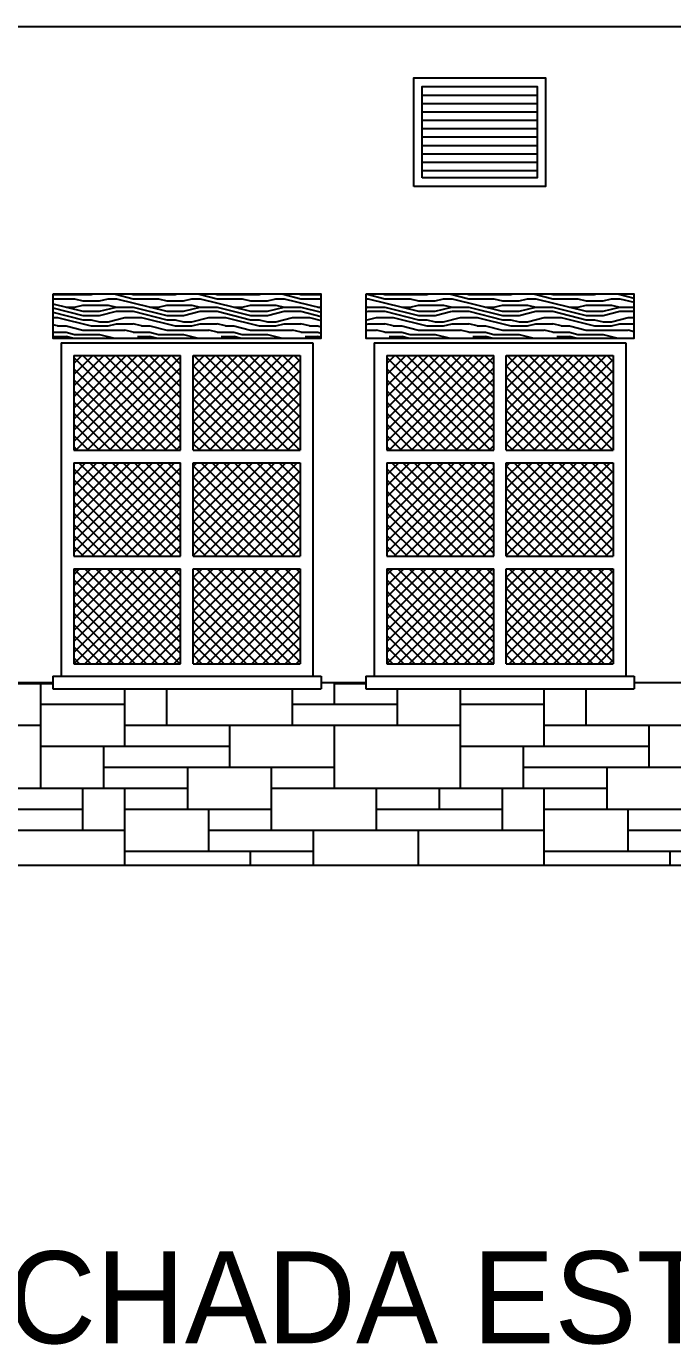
# Model space of a CAD drawing. Extents: x 33.7 to 63.4, y -76.7 to 11.5.
# Drawn here: x 53.3 to 56.38, y 5.25 to 11.54 of the extents above; entities that cross this region are included whole.
import ezdxf

# ---------------------------------------------------------------- set-up
doc = ezdxf.new("R2010")
doc.units = 0
doc.header["$LTSCALE"] = 0.375
doc.layers.get('0').update_dxf_attribs({"linetype": 'CONTINUOUS'})
for name, color, linetype in [('AUX', 7, 'CONTINUOUS'), ('CARPINTERIA', 44, 'CONTINUOUS'), ('MUROS', 3, 'CONTINUOUS'), ('TEXTOS', 2, 'CONTINUOUS'), ('TRAMAS', 252, 'CONTINUOUS')]:
    doc.layers.add(name, color=color, linetype=linetype)
doc.styles.add('SANSSERIF', font='UNIV.SHX')

# ---------------------------------------------------------------- blocks, each defined once
blk = doc.blocks.new('*X34')
at = {"color": 0}
for p, q in [((150.3078, 136.2541), (150.7173, 136.6635)), ((150.3078, 136.3071), (150.6643, 136.6635)), ((150.3078, 136.3601), (150.6112, 136.6635)), ((150.3078, 136.4132), (150.5582, 136.6635)), ((150.3078, 136.4662), (150.5052, 136.6635)), ((150.3078, 136.5192), (150.4521, 136.6635)), ((150.3078, 136.5723), (150.3991, 136.6635)), ((150.3078, 136.6253), (150.3461, 136.6635)), ((150.7495, 136.2121), (150.3078, 136.6538)), ((150.3189, 136.2121), (150.7703, 136.6635)), ((150.8025, 136.2121), (150.3511, 136.6635)), ((150.3719, 136.2121), (150.8178, 136.658)), ((150.8178, 136.2499), (150.4041, 136.6635)), ((150.8178, 136.3029), (150.4572, 136.6635)), ((150.8178, 136.3559), (150.5102, 136.6635)), ((150.8178, 136.409), (150.5632, 136.6635)), ((150.8178, 136.462), (150.6163, 136.6635)), ((150.8178, 136.515), (150.6693, 136.6635)), ((150.8178, 136.5681), (150.7223, 136.6635)), ((150.8178, 136.6211), (150.7754, 136.6635)), ((150.8778, 136.2407), (151.3006, 136.6635)), ((150.8778, 136.2937), (151.2476, 136.6635)), ((150.8778, 136.3468), (151.1946, 136.6635)), ((150.8778, 136.3998), (151.1415, 136.6635)), ((150.8778, 136.4528), (151.0885, 136.6635)), ((150.8778, 136.5059), (151.0355, 136.6635)), ((150.8778, 136.5589), (150.9824, 136.6635)), ((150.8778, 136.6119), (150.9294, 136.6635)), ((151.3328, 136.2121), (150.8814, 136.6635)), ((150.9023, 136.2121), (151.3537, 136.6635)), ((151.3859, 136.2121), (150.9345, 136.6635)), ((150.9553, 136.2121), (151.3878, 136.6446)), ((151.3878, 136.2632), (150.9875, 136.6635)), ((151.3878, 136.3163), (151.0405, 136.6635)), ((151.3878, 136.3693), (151.0936, 136.6635)), ((151.3878, 136.4223), (151.1466, 136.6635)), ((151.3878, 136.4754), (151.1996, 136.6635)), ((151.3878, 136.5284), (151.2527, 136.6635)), ((151.3878, 136.5814), (151.3057, 136.6635)), ((151.3878, 136.6345), (151.3587, 136.6635)), ((150.6964, 136.2121), (150.3078, 136.6008)), ((150.425, 136.2121), (150.8178, 136.605)), ((151.2798, 136.2121), (150.8778, 136.6141)), ((151.0083, 136.2121), (151.3878, 136.5916)), ((150.6434, 136.2121), (150.3078, 136.5477)), ((150.478, 136.2121), (150.8178, 136.5519)), ((151.2268, 136.2121), (150.8778, 136.5611)), ((151.1737, 136.2121), (150.8778, 136.5081)), ((151.0614, 136.2121), (151.3878, 136.5386)), ((150.5904, 136.2121), (150.3078, 136.4947)), ((150.531, 136.2121), (150.8178, 136.4989)), ((150.5841, 136.2121), (150.8178, 136.4459)), ((151.1207, 136.2121), (150.8778, 136.455)), ((151.1144, 136.2121), (151.3878, 136.4855)), ((150.5373, 136.2121), (150.3078, 136.4417)), ((150.4843, 136.2121), (150.3078, 136.3886)), ((150.6371, 136.2121), (150.8178, 136.3928)), ((151.0677, 136.2121), (150.8778, 136.402)), ((151.1674, 136.2121), (151.3878, 136.4325)), ((151.2205, 136.2121), (151.3878, 136.3795)), ((150.4313, 136.2121), (150.3078, 136.3356)), ((150.6901, 136.2121), (150.8178, 136.3398)), ((151.0146, 136.2121), (150.8778, 136.349)), ((151.2735, 136.2121), (151.3878, 136.3264)), ((150.3782, 136.2121), (150.3078, 136.2826)), ((150.7432, 136.2121), (150.8178, 136.2868)), ((150.9616, 136.2121), (150.8778, 136.2959)), ((151.3265, 136.2121), (151.3878, 136.2734)), ((150.3252, 136.2121), (150.3078, 136.2295)), ((150.7962, 136.2121), (150.8178, 136.2337)), ((150.9086, 136.2121), (150.8778, 136.2429)), ((151.3796, 136.2121), (151.3878, 136.2204)), ((150.3078, 135.7237), (150.7362, 136.1521)), ((150.3078, 135.7768), (150.6832, 136.1521)), ((150.3078, 135.8298), (150.6301, 136.1521)), ((150.3078, 135.8828), (150.5771, 136.1521)), ((150.3078, 135.9359), (150.5241, 136.1521)), ((150.3078, 135.9889), (150.471, 136.1521)), ((150.3078, 136.0419), (150.418, 136.1521)), ((150.3078, 136.095), (150.365, 136.1521)), ((150.3078, 136.148), (150.3119, 136.1521)), ((150.7782, 135.7061), (150.3322, 136.1521)), ((150.3433, 135.7061), (150.7892, 136.1521)), ((150.8178, 135.7195), (150.3852, 136.1521)), ((150.3963, 135.7061), (150.8178, 136.1277)), ((150.8178, 135.7726), (150.4382, 136.1521)), ((150.8178, 135.8256), (150.4913, 136.1521)), ((150.8178, 135.8786), (150.5443, 136.1521)), ((150.8178, 135.9317), (150.5973, 136.1521)), ((150.8178, 135.9847), (150.6504, 136.1521)), ((150.8178, 136.0377), (150.7034, 136.1521)), ((150.8178, 136.0908), (150.7564, 136.1521)), ((150.8178, 136.1438), (150.8095, 136.1521)), ((150.8778, 135.9755), (151.0544, 136.1521)), ((150.8778, 136.0286), (151.0014, 136.1521)), ((150.8778, 136.0816), (150.9483, 136.1521)), ((150.8778, 136.1346), (150.8953, 136.1521)), ((150.8778, 135.9225), (151.1074, 136.1521)), ((150.8778, 135.8695), (151.1605, 136.1521)), ((150.8778, 135.8164), (151.2135, 136.1521)), ((150.8778, 135.7634), (151.2665, 136.1521)), ((150.8778, 135.7104), (151.3196, 136.1521)), ((151.3085, 135.7061), (150.8778, 136.1368)), ((151.3615, 135.7061), (150.9155, 136.1521)), ((150.9266, 135.7061), (151.3726, 136.1521)), ((151.3878, 135.7329), (150.9686, 136.1521)), ((151.3878, 135.7859), (151.0216, 136.1521)), ((151.3878, 135.839), (151.0746, 136.1521)), ((151.3878, 135.892), (151.1277, 136.1521)), ((151.3878, 135.945), (151.1807, 136.1521)), ((151.3878, 135.9981), (151.2337, 136.1521)), ((151.3878, 136.0511), (151.2868, 136.1521)), ((151.3878, 136.1041), (151.3398, 136.1521)), ((150.7251, 135.7061), (150.3078, 136.1235)), ((150.6721, 135.7061), (150.3078, 136.0704)), ((150.4493, 135.7061), (150.8178, 136.0746)), ((151.2555, 135.7061), (150.8778, 136.0838)), ((150.9797, 135.7061), (151.3878, 136.1143)), ((150.6191, 135.7061), (150.3078, 136.0174)), ((150.5024, 135.7061), (150.8178, 136.0216)), ((151.2024, 135.7061), (150.8778, 136.0308)), ((151.0327, 135.7061), (151.3878, 136.0613)), ((151.0857, 135.7061), (151.3878, 136.0082)), ((150.566, 135.7061), (150.3078, 135.9644)), ((150.5554, 135.7061), (150.8178, 135.9686)), ((151.1494, 135.7061), (150.8778, 135.9777)), ((151.1387, 135.7061), (151.3878, 135.9552)), ((150.513, 135.7061), (150.3078, 135.9113)), ((150.6084, 135.7061), (150.8178, 135.9155)), ((151.0964, 135.7061), (150.8778, 135.9247)), ((151.1918, 135.7061), (151.3878, 135.9022)), ((150.46, 135.7061), (150.3078, 135.8583)), ((150.6615, 135.7061), (150.8178, 135.8625)), ((151.0433, 135.7061), (150.8778, 135.8717)), ((150.9903, 135.7061), (150.8778, 135.8186)), ((151.2448, 135.7061), (151.3878, 135.8491)), ((150.4069, 135.7061), (150.3078, 135.8053)), ((150.3539, 135.7061), (150.3078, 135.7522)), ((150.7145, 135.7061), (150.8178, 135.8095)), ((150.7675, 135.7061), (150.8178, 135.7564)), ((150.9373, 135.7061), (150.8778, 135.7656)), ((151.2978, 135.7061), (151.3878, 135.7961)), ((150.8842, 135.7061), (150.8778, 135.7126)), ((151.3509, 135.7061), (151.3878, 135.7431)), ((150.3078, 135.4055), (150.5484, 135.6461)), ((150.3078, 135.4586), (150.4954, 135.6461)), ((150.3078, 135.5116), (150.4424, 135.6461)), ((150.3078, 135.5646), (150.3893, 135.6461)), ((150.3078, 135.6177), (150.3363, 135.6461)), ((150.3078, 135.3525), (150.6015, 135.6461)), ((150.3078, 135.2995), (150.6545, 135.6461)), ((150.3078, 135.2464), (150.7075, 135.6461)), ((150.3078, 135.1934), (150.7606, 135.6461)), ((150.7604, 135.1935), (150.3078, 135.6461)), ((150.8135, 135.1935), (150.3609, 135.6461)), ((150.361, 135.1935), (150.8136, 135.6461)), ((150.8178, 135.2422), (150.4139, 135.6461)), ((150.8178, 135.2953), (150.4669, 135.6461)), ((150.8178, 135.3483), (150.52, 135.6461)), ((150.8178, 135.4013), (150.573, 135.6461)), ((150.8178, 135.4544), (150.626, 135.6461)), ((150.8178, 135.5074), (150.6791, 135.6461)), ((150.8178, 135.5604), (150.7321, 135.6461)), ((150.8178, 135.6135), (150.7851, 135.6461)), ((150.8778, 135.6043), (150.9197, 135.6461)), ((150.8778, 135.5513), (150.9727, 135.6461)), ((150.8778, 135.4982), (151.0257, 135.6461)), ((150.8778, 135.4452), (151.0787, 135.6461)), ((150.8778, 135.3922), (151.1318, 135.6461)), ((150.8778, 135.3391), (151.1848, 135.6461)), ((150.8778, 135.2861), (151.2378, 135.6461)), ((150.8778, 135.2331), (151.2909, 135.6461)), ((151.3438, 135.1935), (150.8912, 135.6461)), ((150.8913, 135.1935), (151.3439, 135.6461)), ((151.3878, 135.2026), (150.9442, 135.6461)), ((150.9443, 135.1935), (151.3878, 135.637)), ((151.3878, 135.2556), (150.9973, 135.6461)), ((151.3878, 135.3086), (151.0503, 135.6461)), ((151.3878, 135.3617), (151.1033, 135.6461)), ((151.3878, 135.4147), (151.1564, 135.6461)), ((151.3878, 135.4677), (151.2094, 135.6461)), ((151.3878, 135.5208), (151.2624, 135.6461)), ((151.3878, 135.5738), (151.3155, 135.6461)), ((151.3878, 135.6268), (151.3685, 135.6461)), ((150.7074, 135.1935), (150.3078, 135.5931)), ((150.414, 135.1935), (150.8178, 135.5973)), ((151.2908, 135.1935), (150.8778, 135.6065)), ((150.9974, 135.1935), (151.3878, 135.584)), ((150.6544, 135.1935), (150.3078, 135.5401)), ((150.467, 135.1935), (150.8178, 135.5443)), ((151.2377, 135.1935), (150.8778, 135.5535)), ((151.1847, 135.1935), (150.8778, 135.5004)), ((151.0504, 135.1935), (151.3878, 135.5309)), ((150.6013, 135.1935), (150.3078, 135.4871)), ((150.5201, 135.1935), (150.8178, 135.4913)), ((150.5731, 135.1935), (150.8178, 135.4382)), ((151.1317, 135.1935), (150.8778, 135.4474)), ((151.1034, 135.1935), (151.3878, 135.4779)), ((150.5483, 135.1935), (150.3078, 135.434)), ((150.4953, 135.1935), (150.3078, 135.381)), ((150.6261, 135.1935), (150.8178, 135.3852)), ((151.0786, 135.1935), (150.8778, 135.3944)), ((151.1565, 135.1935), (151.3878, 135.4249)), ((150.4422, 135.1935), (150.3078, 135.328)), ((150.6792, 135.1935), (150.8178, 135.3322)), ((151.0256, 135.1935), (150.8778, 135.3413)), ((151.2095, 135.1935), (151.3878, 135.3719)), ((151.2625, 135.1935), (151.3878, 135.3188)), ((150.3892, 135.1935), (150.3078, 135.2749)), ((150.7322, 135.1935), (150.8178, 135.2791)), ((150.9726, 135.1935), (150.8778, 135.2883)), ((151.3156, 135.1935), (151.3878, 135.2658)), ((150.3362, 135.1935), (150.3078, 135.2219)), ((150.7852, 135.1935), (150.8178, 135.2261)), ((150.9195, 135.1935), (150.8778, 135.2353)), ((151.3686, 135.1935), (151.3878, 135.2128))]:
    blk.add_line(p, q, dxfattribs=at)
blk = doc.blocks.new('*X40')
at = {"color": 0}
for p, q in [((169, 135.1), (169.6563, 135.1)), ((169.6, 134.6), (169.6, 135.1)), ((170, 134.8), (170, 135.0735)), ((170.2, 134.9), (170.2, 135.0735)), ((170.8, 134.9), (170.8, 135.0735)), ((171, 135), (171, 135.1035)), ((171, 135.1), (171.1489, 135.1)), ((171.3, 134.9), (171.3, 135.0735)), ((171.6, 134.6), (171.6, 135.0735)), ((172, 134.8), (172, 135.0735)), ((172.2, 134.9), (172.2, 135.0735)), ((169.6, 135), (170, 135)), ((170.8, 135), (171.3, 135)), ((171.6, 135), (172, 135)), ((168, 134.9), (169.6, 134.9)), ((170, 134.9), (171.6, 134.9)), ((170.5, 134.7), (170.5, 134.9)), ((171, 134.6), (171, 134.9)), ((172, 134.9), (172.7289, 134.9)), ((172.5, 134.7), (172.5, 134.9)), ((169.6, 134.8), (170.5, 134.8)), ((169.9, 134.6), (169.9, 134.8)), ((171.6, 134.8), (172.5, 134.8)), ((171.9, 134.6), (171.9, 134.8)), ((169.9, 134.7), (171, 134.7)), ((170.3, 134.5), (170.3, 134.7)), ((170.7, 134.4), (170.7, 134.7)), ((171.9, 134.7), (172.7289, 134.7)), ((172.3, 134.5), (172.3, 134.7)), ((168.7, 134.6), (170.3, 134.6)), ((169.8, 134.4), (169.8, 134.6)), ((170, 134.2335), (170, 134.6)), ((170.7, 134.6), (172.3, 134.6)), ((171.2, 134.4), (171.2, 134.6)), ((171.5, 134.5), (171.5, 134.6)), ((171.8, 134.4), (171.8, 134.6)), ((172, 134.2335), (172, 134.6)), ((169.2, 134.5), (169.8, 134.5)), ((170, 134.5), (170.7, 134.5)), ((170.4, 134.3), (170.4, 134.5)), ((171.2, 134.5), (171.8, 134.5)), ((172, 134.5), (172.7, 134.5)), ((172.4, 134.3), (172.4, 134.5)), ((168.4, 134.4), (170, 134.4)), ((170.4, 134.4), (172, 134.4)), ((170.9, 134.2335), (170.9, 134.4)), ((171.4, 134.2335), (171.4, 134.4)), ((172.4, 134.4), (172.7289, 134.4)), ((170, 134.3), (170.9, 134.3)), ((170.6, 134.2335), (170.6, 134.3)), ((172, 134.3), (172.7289, 134.3)), ((172.6, 134.2335), (172.6, 134.3))]:
    blk.add_line(p, q, dxfattribs=at)
blk = doc.blocks.new('*X48')
at = {"color": 0}
for p, q in [((169.6563, 137.47), (169.84, 137.47)), ((169.6563, 137.45), (169.76, 137.45)), ((169.76, 137.45), (169.8, 137.44)), ((169.76, 137.45), (169.8, 137.44)), ((169.84, 137.47), (169.8451, 137.4713)), ((169.88, 137.44), (169.92, 137.45)), ((169.92, 137.45), (169.96, 137.45)), ((169.955, 137.4713), (170.0399, 137.45)), ((169.96, 137.45), (170.1998, 137.39)), ((170.0349, 137.4713), (170.0399, 137.47)), ((170.04, 137.47), (170.24, 137.47)), ((170.04, 137.45), (170.16, 137.45)), ((170.16, 137.45), (170.2, 137.44)), ((170.16, 137.45), (170.2, 137.44)), ((170.24, 137.47), (170.2451, 137.4713)), ((170.28, 137.44), (170.32, 137.45)), ((170.32, 137.45), (170.36, 137.45)), ((170.355, 137.4713), (170.4399, 137.45)), ((170.36, 137.45), (170.5998, 137.39)), ((170.4349, 137.4713), (170.4399, 137.47)), ((170.44, 137.47), (170.64, 137.47)), ((170.44, 137.45), (170.56, 137.45)), ((170.56, 137.45), (170.6, 137.44)), ((170.56, 137.45), (170.6, 137.44)), ((170.64, 137.47), (170.6451, 137.4713)), ((170.68, 137.44), (170.72, 137.45)), ((170.72, 137.45), (170.76, 137.45)), ((170.755, 137.4713), (170.8399, 137.45)), ((170.76, 137.45), (170.9363, 137.4059)), ((170.8349, 137.4713), (170.8399, 137.47)), ((170.84, 137.47), (170.9363, 137.47)), ((170.84, 137.45), (170.9363, 137.45)), ((171.1489, 137.45), (171.16, 137.45)), ((171.155, 137.4713), (171.2399, 137.45)), ((171.16, 137.45), (171.3998, 137.39)), ((171.2349, 137.4713), (171.2399, 137.47)), ((171.24, 137.47), (171.44, 137.47)), ((171.24, 137.45), (171.36, 137.45)), ((171.36, 137.45), (171.4, 137.44)), ((171.36, 137.45), (171.4, 137.44)), ((171.44, 137.47), (171.4451, 137.4713)), ((171.48, 137.44), (171.52, 137.45)), ((171.52, 137.45), (171.56, 137.45)), ((171.555, 137.4713), (171.6399, 137.45)), ((171.56, 137.45), (171.7998, 137.39)), ((171.6349, 137.4713), (171.6399, 137.47)), ((171.64, 137.47), (171.84, 137.47)), ((171.64, 137.45), (171.76, 137.45)), ((171.76, 137.45), (171.8, 137.44)), ((171.76, 137.45), (171.8, 137.44)), ((171.84, 137.47), (171.8451, 137.4713)), ((171.88, 137.44), (171.92, 137.45)), ((171.92, 137.45), (171.96, 137.45)), ((171.955, 137.4713), (172.0399, 137.45)), ((171.96, 137.45), (172.1998, 137.39)), ((172.0349, 137.4713), (172.0399, 137.47)), ((172.04, 137.47), (172.24, 137.47)), ((172.04, 137.45), (172.16, 137.45)), ((172.16, 137.45), (172.2, 137.44)), ((172.16, 137.45), (172.2, 137.44)), ((172.24, 137.47), (172.2451, 137.4713)), ((172.28, 137.44), (172.32, 137.45)), ((172.32, 137.45), (172.36, 137.45)), ((172.355, 137.4713), (172.4289, 137.4528)), ((172.36, 137.45), (172.4289, 137.4328)), ((169.6563, 137.4259), (169.7998, 137.39)), ((169.6563, 137.4059), (169.7999, 137.37)), ((169.6563, 137.3859), (169.7999, 137.35)), ((169.72, 137.41), (169.76, 137.41)), ((169.76, 137.41), (169.8, 137.42)), ((169.8, 137.44), (169.88, 137.44)), ((169.8, 137.42), (169.92, 137.42)), ((169.8, 137.39), (169.88, 137.39)), ((169.88, 137.39), (169.9599, 137.41)), ((169.88, 137.37), (169.9599, 137.39)), ((169.92, 137.42), (169.96, 137.41)), ((169.96, 137.41), (170.04, 137.41)), ((169.96, 137.39), (170.04, 137.39)), ((170.04, 137.41), (170.1999, 137.37)), ((170.04, 137.39), (170.1999, 137.35)), ((170.12, 137.41), (170.16, 137.41)), ((170.16, 137.41), (170.2, 137.42)), ((170.2, 137.44), (170.28, 137.44)), ((170.2, 137.42), (170.32, 137.42)), ((170.2, 137.39), (170.28, 137.39)), ((170.28, 137.39), (170.3599, 137.41)), ((170.28, 137.37), (170.3599, 137.39)), ((170.32, 137.42), (170.36, 137.41)), ((170.36, 137.41), (170.44, 137.41)), ((170.36, 137.39), (170.44, 137.39)), ((170.44, 137.41), (170.5999, 137.37)), ((170.44, 137.39), (170.5999, 137.35)), ((170.52, 137.41), (170.56, 137.41)), ((170.56, 137.41), (170.6, 137.42)), ((170.6, 137.44), (170.68, 137.44)), ((170.6, 137.42), (170.72, 137.42)), ((170.6, 137.39), (170.68, 137.39)), ((170.68, 137.39), (170.7599, 137.41)), ((170.68, 137.37), (170.7599, 137.39)), ((170.72, 137.42), (170.76, 137.41)), ((170.76, 137.41), (170.84, 137.41)), ((170.76, 137.39), (170.84, 137.39)), ((170.84, 137.41), (170.9363, 137.3859)), ((170.84, 137.39), (170.9363, 137.3659)), ((170.92, 137.41), (170.9363, 137.41)), ((171.1489, 137.4128), (171.16, 137.41)), ((171.1489, 137.4072), (171.1599, 137.41)), ((171.1489, 137.3872), (171.1599, 137.39)), ((171.16, 137.41), (171.24, 137.41)), ((171.16, 137.39), (171.24, 137.39)), ((171.24, 137.41), (171.3999, 137.37)), ((171.24, 137.39), (171.3999, 137.35)), ((171.32, 137.41), (171.36, 137.41)), ((171.36, 137.41), (171.4, 137.42)), ((171.4, 137.44), (171.48, 137.44)), ((171.4, 137.42), (171.52, 137.42)), ((171.4, 137.39), (171.48, 137.39)), ((171.48, 137.39), (171.5599, 137.41)), ((171.48, 137.37), (171.5599, 137.39)), ((171.52, 137.42), (171.56, 137.41)), ((171.56, 137.41), (171.64, 137.41)), ((171.56, 137.39), (171.64, 137.39)), ((171.64, 137.41), (171.7999, 137.37)), ((171.64, 137.39), (171.7999, 137.35)), ((171.72, 137.41), (171.76, 137.41)), ((171.76, 137.41), (171.8, 137.42)), ((171.8, 137.44), (171.88, 137.44)), ((171.8, 137.42), (171.92, 137.42)), ((171.8, 137.39), (171.88, 137.39)), ((171.88, 137.39), (171.9599, 137.41)), ((171.88, 137.37), (171.9599, 137.39)), ((171.92, 137.42), (171.96, 137.41)), ((171.96, 137.41), (172.04, 137.41)), ((171.96, 137.39), (172.04, 137.39)), ((172.04, 137.41), (172.1999, 137.37)), ((172.04, 137.39), (172.1999, 137.35)), ((172.12, 137.41), (172.16, 137.41)), ((172.16, 137.41), (172.2, 137.42)), ((172.2, 137.44), (172.28, 137.44)), ((172.2, 137.42), (172.32, 137.42)), ((172.2, 137.39), (172.28, 137.39)), ((172.28, 137.39), (172.3599, 137.41)), ((172.28, 137.37), (172.3599, 137.39)), ((172.32, 137.42), (172.36, 137.41)), ((172.36, 137.41), (172.4289, 137.41)), ((172.36, 137.39), (172.4289, 137.39)), ((169.6563, 137.36), (169.68, 137.36)), ((169.68, 137.32), (169.6563, 137.3259)), ((169.68, 137.36), (169.8399, 137.32)), ((169.8, 137.37), (169.88, 137.37)), ((169.8, 137.35), (169.84, 137.35)), ((169.84, 137.35), (169.88, 137.34)), ((169.88, 137.34), (169.92, 137.34)), ((169.92, 137.34), (169.9999, 137.36)), ((169.92, 137.32), (169.96, 137.33)), ((169.96, 137.33), (170.04, 137.33)), ((170, 137.36), (170.08, 137.36)), ((170.08, 137.32), (170.04, 137.33)), ((170.08, 137.36), (170.2399, 137.32)), ((170.2, 137.37), (170.28, 137.37)), ((170.2, 137.35), (170.24, 137.35)), ((170.24, 137.35), (170.28, 137.34)), ((170.28, 137.34), (170.32, 137.34)), ((170.32, 137.34), (170.3999, 137.36)), ((170.32, 137.32), (170.36, 137.33)), ((170.36, 137.33), (170.44, 137.33)), ((170.4, 137.36), (170.48, 137.36)), ((170.48, 137.32), (170.44, 137.33)), ((170.48, 137.36), (170.6399, 137.32)), ((170.6, 137.37), (170.68, 137.37)), ((170.6, 137.35), (170.64, 137.35)), ((170.64, 137.35), (170.68, 137.34)), ((170.68, 137.34), (170.72, 137.34)), ((170.72, 137.34), (170.7999, 137.36)), ((170.72, 137.32), (170.76, 137.33)), ((170.76, 137.33), (170.84, 137.33)), ((170.8, 137.36), (170.88, 137.36)), ((170.88, 137.32), (170.84, 137.33)), ((170.88, 137.36), (170.9363, 137.3459)), ((171.1489, 137.3472), (171.1999, 137.36)), ((171.1489, 137.3272), (171.16, 137.33)), ((171.16, 137.33), (171.24, 137.33)), ((171.2, 137.36), (171.28, 137.36)), ((171.28, 137.32), (171.24, 137.33)), ((171.28, 137.36), (171.4399, 137.32)), ((171.4, 137.37), (171.48, 137.37)), ((171.4, 137.35), (171.44, 137.35)), ((171.44, 137.35), (171.48, 137.34)), ((171.48, 137.34), (171.52, 137.34)), ((171.52, 137.34), (171.5999, 137.36)), ((171.52, 137.32), (171.56, 137.33)), ((171.56, 137.33), (171.64, 137.33)), ((171.6, 137.36), (171.68, 137.36)), ((171.68, 137.32), (171.64, 137.33)), ((171.68, 137.36), (171.8399, 137.32)), ((171.8, 137.37), (171.88, 137.37)), ((171.8, 137.35), (171.84, 137.35)), ((171.84, 137.35), (171.88, 137.34)), ((171.88, 137.34), (171.92, 137.34)), ((171.92, 137.34), (171.9999, 137.36)), ((171.92, 137.32), (171.96, 137.33)), ((171.96, 137.33), (172.04, 137.33)), ((172, 137.36), (172.08, 137.36)), ((172.08, 137.32), (172.04, 137.33)), ((172.08, 137.36), (172.2399, 137.32)), ((172.2, 137.37), (172.28, 137.37)), ((172.2, 137.35), (172.24, 137.35)), ((172.24, 137.35), (172.28, 137.34)), ((172.28, 137.34), (172.32, 137.34)), ((172.32, 137.34), (172.3999, 137.36)), ((172.32, 137.32), (172.36, 137.33)), ((172.36, 137.33), (172.4289, 137.33)), ((172.4, 137.36), (172.4289, 137.36)), ((169.6563, 137.29), (169.72, 137.29)), ((169.66, 137.27), (169.72, 137.27)), ((169.68, 137.32), (169.72, 137.32)), ((169.68, 137.27), (169.7106, 137.2623)), ((169.72, 137.32), (169.8, 137.3)), ((169.72, 137.29), (169.76, 137.28)), ((169.7506, 137.2623), (169.72, 137.27)), ((169.76, 137.28), (169.88, 137.28)), ((169.8, 137.3), (170, 137.3)), ((169.84, 137.32), (169.92, 137.32)), ((169.8799, 137.28), (169.9506, 137.2623)), ((170.0401, 137.29), (170.0001, 137.3)), ((170.04, 137.29), (170.12, 137.29)), ((170.06, 137.27), (170.12, 137.27)), ((170.08, 137.32), (170.12, 137.32)), ((170.08, 137.27), (170.1106, 137.2623)), ((170.12, 137.32), (170.2, 137.3)), ((170.12, 137.29), (170.16, 137.28)), ((170.1506, 137.2623), (170.12, 137.27)), ((170.16, 137.28), (170.28, 137.28)), ((170.2, 137.3), (170.4, 137.3)), ((170.24, 137.32), (170.32, 137.32)), ((170.2799, 137.28), (170.3506, 137.2623)), ((170.4401, 137.29), (170.4001, 137.3)), ((170.44, 137.29), (170.52, 137.29)), ((170.46, 137.27), (170.52, 137.27)), ((170.48, 137.32), (170.52, 137.32)), ((170.48, 137.27), (170.5106, 137.2623)), ((170.52, 137.32), (170.6, 137.3)), ((170.52, 137.29), (170.56, 137.28)), ((170.5506, 137.2623), (170.52, 137.27)), ((170.56, 137.28), (170.68, 137.28)), ((170.6, 137.3), (170.8, 137.3)), ((170.64, 137.32), (170.72, 137.32)), ((170.6799, 137.28), (170.7506, 137.2623)), ((170.8401, 137.29), (170.8001, 137.3)), ((170.84, 137.29), (170.92, 137.29)), ((170.86, 137.27), (170.92, 137.27)), ((170.88, 137.32), (170.92, 137.32)), ((170.88, 137.27), (170.9106, 137.2623)), ((170.92, 137.32), (170.9363, 137.3159)), ((170.92, 137.29), (170.9363, 137.2859)), ((170.9363, 137.2659), (170.92, 137.27)), ((171.1489, 137.3), (171.2, 137.3)), ((171.1489, 137.2628), (171.1506, 137.2623)), ((171.2401, 137.29), (171.2001, 137.3)), ((171.24, 137.29), (171.32, 137.29)), ((171.26, 137.27), (171.32, 137.27)), ((171.28, 137.32), (171.32, 137.32)), ((171.28, 137.27), (171.3106, 137.2623)), ((171.32, 137.32), (171.4, 137.3)), ((171.32, 137.29), (171.36, 137.28)), ((171.3506, 137.2623), (171.32, 137.27)), ((171.36, 137.28), (171.48, 137.28)), ((171.4, 137.3), (171.6, 137.3)), ((171.44, 137.32), (171.52, 137.32)), ((171.4799, 137.28), (171.5506, 137.2623)), ((171.6401, 137.29), (171.6001, 137.3)), ((171.64, 137.29), (171.72, 137.29)), ((171.66, 137.27), (171.72, 137.27)), ((171.68, 137.32), (171.72, 137.32)), ((171.68, 137.27), (171.7106, 137.2623)), ((171.72, 137.32), (171.8, 137.3)), ((171.72, 137.29), (171.76, 137.28)), ((171.7506, 137.2623), (171.72, 137.27)), ((171.76, 137.28), (171.88, 137.28)), ((171.8, 137.3), (172, 137.3)), ((171.84, 137.32), (171.92, 137.32)), ((171.8799, 137.28), (171.9506, 137.2623)), ((172.0401, 137.29), (172.0001, 137.3)), ((172.04, 137.29), (172.12, 137.29)), ((172.06, 137.27), (172.12, 137.27)), ((172.08, 137.32), (172.12, 137.32)), ((172.08, 137.27), (172.1106, 137.2623)), ((172.12, 137.32), (172.2, 137.3)), ((172.12, 137.29), (172.16, 137.28)), ((172.1506, 137.2623), (172.12, 137.27)), ((172.16, 137.28), (172.28, 137.28)), ((172.2, 137.3), (172.4, 137.3)), ((172.24, 137.32), (172.32, 137.32)), ((172.2799, 137.28), (172.3506, 137.2623)), ((172.4289, 137.2928), (172.4001, 137.3))]:
    blk.add_line(p, q, dxfattribs=at)

msp = doc.modelspace()

# ---------------------------------------------------------------- linework, layer by layer
at = {"layer": 'AUX'}
for p, q in [((53.5288, 9.9697), (53.5288, 9.5183)), ((53.5288, 9.9697), (54.0388, 9.9697)), ((54.0388, 9.5183), (54.0388, 9.9697)), ((54.0988, 9.9697), (54.6088, 9.9697)), ((54.0988, 9.5183), (54.0988, 9.9697)), ((54.6088, 9.9697), (54.6088, 9.5183)), ((55.0214, 9.9697), (55.0214, 9.5183)), ((55.0214, 9.9697), (55.5314, 9.9697)), ((55.5314, 9.5183), (55.5314, 9.9697)), ((55.5914, 9.9697), (56.1014, 9.9697)), ((55.5914, 9.5183), (55.5914, 9.9697)), ((56.1014, 9.9697), (56.1014, 9.5183)), ((53.5288, 9.5183), (54.0388, 9.5183)), ((54.0988, 9.5183), (54.6088, 9.5183)), ((55.0214, 9.5183), (55.5314, 9.5183)), ((55.5914, 9.5183), (56.1014, 9.5183)), ((53.5288, 9.4583), (54.0388, 9.4583)), ((53.5288, 9.4583), (53.5288, 9.0123)), ((54.0388, 9.0123), (54.0388, 9.4583)), ((54.0988, 9.4583), (54.6088, 9.4583)), ((54.0988, 9.0123), (54.0988, 9.4583)), ((54.6088, 9.4583), (54.6088, 9.0123)), ((55.0214, 9.4583), (55.5314, 9.4583)), ((55.0214, 9.4583), (55.0214, 9.0123)), ((55.5314, 9.0123), (55.5314, 9.4583)), ((55.5914, 9.4583), (56.1014, 9.4583)), ((55.5914, 9.0123), (55.5914, 9.4583)), ((56.1014, 9.4583), (56.1014, 9.0123)), ((53.5288, 9.0123), (54.0388, 9.0123)), ((54.0988, 9.0123), (54.6088, 9.0123)), ((55.0214, 9.0123), (55.5314, 9.0123)), ((55.5914, 9.0123), (56.1014, 9.0123)), ((53.5288, 8.9523), (54.0388, 8.9523)), ((53.5288, 8.9523), (53.5288, 8.4997)), ((54.0388, 8.4997), (54.0388, 8.9523)), ((54.0988, 8.9523), (54.6088, 8.9523)), ((54.0988, 8.4997), (54.0988, 8.9523)), ((54.6088, 8.9523), (54.6088, 8.4997)), ((55.0214, 8.9523), (55.5314, 8.9523)), ((55.0214, 8.9523), (55.0214, 8.4997)), ((55.5314, 8.4997), (55.5314, 8.9523)), ((55.5914, 8.9523), (56.1014, 8.9523)), ((55.5914, 8.4997), (55.5914, 8.9523)), ((56.1014, 8.9523), (56.1014, 8.4997)), ((53.5288, 8.4997), (54.0388, 8.4997)), ((54.0988, 8.4997), (54.6088, 8.4997)), ((55.0214, 8.4997), (55.5314, 8.4997)), ((55.5914, 8.4997), (56.1014, 8.4997))]:
    msp.add_line(p, q, dxfattribs=at)
at = {"layer": 'CARPINTERIA'}
for p, q in [((55.1909, 11.2123), (55.7383, 11.2123)), ((55.1909, 11.1723), (55.7383, 11.1723)), ((55.1909, 11.1323), (55.7383, 11.1323)), ((55.1909, 11.0923), (55.7383, 11.0923)), ((55.1909, 11.0523), (55.7383, 11.0523)), ((55.1909, 11.0123), (55.7383, 11.0123)), ((55.1909, 10.9723), (55.7383, 10.9723)), ((55.1909, 10.9323), (55.7383, 10.9323)), ((55.1909, 10.8923), (55.7383, 10.8923)), ((55.1909, 10.8523), (55.7383, 10.8523))]:
    msp.add_line(p, q, dxfattribs=at)
for points in [[(55.1509, 10.7765), (55.1509, 11.2936), (55.7783, 11.2936), (55.7783, 10.7765)], [(55.1909, 10.8165), (55.1909, 11.2536), (55.7383, 11.2536), (55.7383, 10.8165)]]:
    msp.add_lwpolyline(points, close=True, dxfattribs=at)
at = {"layer": 'MUROS'}
for p, q in [((47.2264, 11.5397), (59.7726, 11.5397)), ((53.4688, 10.0297), (54.6688, 10.0297)), ((53.4688, 10.0297), (53.4688, 8.4397)), ((54.6688, 10.0297), (54.6688, 8.4397)), ((54.9614, 10.0297), (56.1614, 10.0297)), ((54.9614, 10.0297), (54.9614, 8.4397)), ((56.1614, 10.0297), (56.1614, 8.4397)), ((53.4288, 8.4397), (53.4288, 8.3797)), ((53.4288, 8.4397), (54.7088, 8.4397)), ((54.7088, 8.4397), (54.7088, 8.3797)), ((54.9214, 8.4397), (54.9214, 8.3797)), ((54.9214, 8.4397), (56.2014, 8.4397)), ((56.2014, 8.4397), (56.2014, 8.3797)), ((53.4288, 8.3797), (54.7088, 8.3797)), ((54.9214, 8.3797), (56.2014, 8.3797)), ((47.2264, 7.5397), (59.7726, 7.5397))]:
    msp.add_line(p, q, dxfattribs=at)
at = {"layer": 'MUROS', "color": 44}
for points in [[(53.4288, 10.262), (53.4288, 10.0531), (54.7088, 10.0531), (54.7088, 10.262)], [(54.9214, 10.262), (54.9214, 10.0531), (56.2014, 10.0531), (56.2014, 10.262)]]:
    msp.add_lwpolyline(points, close=True, dxfattribs=at)
at = {"layer": 'TRAMAS'}
for p, q in [((52.6788, 8.4097), (53.4288, 8.4097)), ((54.7088, 8.4097), (54.9214, 8.4097)), ((56.2014, 8.4097), (56.5014, 8.4097))]:
    msp.add_line(p, q, dxfattribs=at)

# ---------------------------------------------------------------- block references
at = {"layer": 'TRAMAS', "color": 44}
msp.add_blockref('*X48', (-116.2275, -127.2093), dxfattribs=at)
at = {"layer": 'TRAMAS'}
for name, p in [('*X34', (-96.779, -126.6938)), ('*X34', (-95.2864, -126.6938)), ('*X40', (-116.2275, -126.6938))]:
    msp.add_blockref(name, p, dxfattribs=at)

# ---------------------------------------------------------------- texts
at = {"layer": 'TEXTOS', "color": 2, "style": 'SANSSERIF'}
msp.add_text('FACHADA ESTE', height=0.43906, dxfattribs=at).set_placement((52.4608, 5.2583))

doc.saveas('drawing.dxf')
